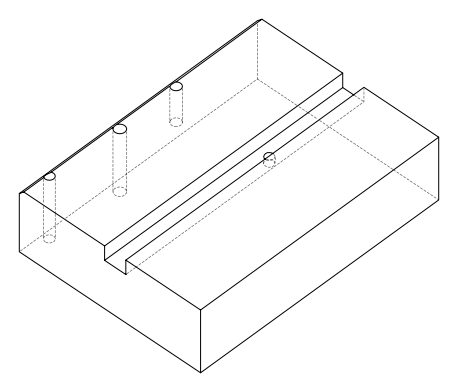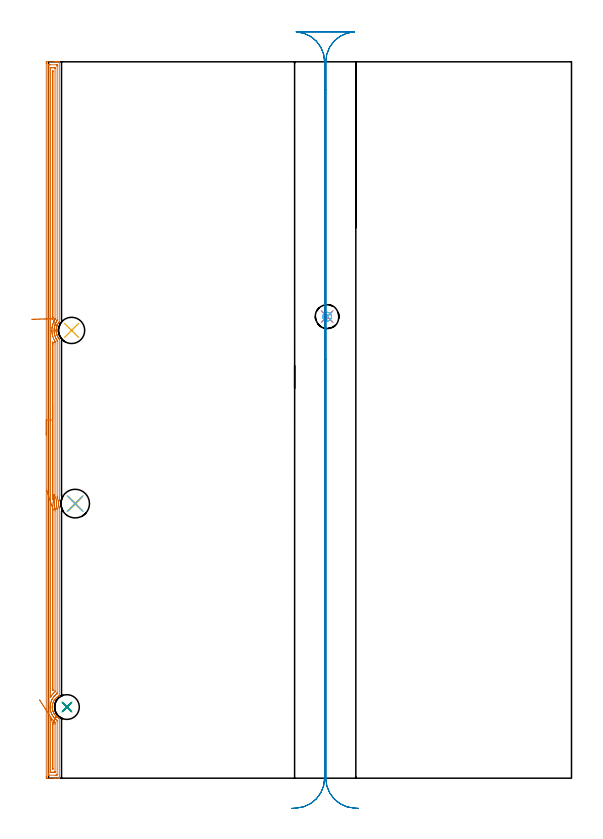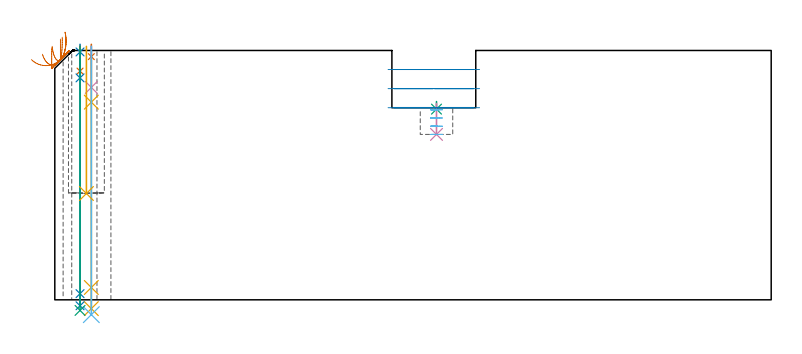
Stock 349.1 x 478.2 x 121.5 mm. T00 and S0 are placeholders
(PLAN: 14 operations, 11 tool changes, 26 min)
(1 SPOT_DRILL | STEP1HOLE | NXT0321_9005460120000 | 0.05 min | 181 mm3)
(2 SPOT_DRILL_1 | STEP1HOLE_1 | NXT0321_9005460120000 | 0.03 min | 4 mm3)
(3 SPOT_DRILL_2 | STEP1POCKET | NXT0321_9005460120000 | 0.04 min | 3061 mm3)
(4 DRILL_BLIND_HOLE_INTO_CENTER | STEP1HOLE | NXT0301_128 | 0.08 min | 1724 mm3)
(5 GUN_DRILL_THROUGH_HOLE | STEP1HOLE | UGT0307_009 | 0.61 min | 11773 mm3)
(6 DRILL_TO_ENLARGE_THROUGH_HOLE | STEP1HOLE | UGT0301_258 | 0.52 min | 21065 mm3)
(7 DRILL_BLIND_HOLE_INTO_CENTER_1 | STEP1HOLE_1 | NXT0301_038 | 0.05 min | 318 mm3)
(8 GUN_DRILL_THROUGH_HOLE_1 | STEP1HOLE_1 | UGT0307_002 | 0.57 min | 3119 mm3)
(9 SPADE_DRILL_TO_ENLARGE_THROUGH_HOLE | STEP1HOLE_1 | UGT0306_007 | 0.52 min | 22467 mm3)
(10 DRILL_BLIND_HOLE_INTO_CENTER_2 | STEP1POCKET | NXT0301_128 | 0.07 min | 1424 mm3)
(11 INDEXABLE_INSERT_DRILL_BLIND_HOLE_FROM_SOLID | STEP1POCKET_1 | NXT0302_006 | 0.29 min | 16674 mm3)
(12 MILL_ROUGH_BLIND_HOLE_CONTOUR | STEP1POCKET | NXT0201_013 | Spiral | 0.48 min | 3525 mm3)
(13 AREA_MILL | FG_CHAMFER_SURFACE | UGT0205_001 | 15.54 min | 18001 mm3)
(14 MILL_RECTANGULAR_SLOT | SLOT_RECTANGULAR | UGT0201_019 | Follow Part, ap 10, ae 75% | 7.15 min | 539074 mm3)
(TOOL NXT0321_9005460120000 | NC Spot Drill, 142deg, 12mm, Carbide, Uncoated | D12 PA142 FL30 Z2)
(TOOL NXT0301_128 | Carbide Drill 12mm [861.1-1200-036A1-GP GC34] | D12 PA150 FL37.4 Z2)
(TOOL UGT0307_009 | Gun Drill 12 mm | D12 PA130 FL24 Z1)
(TOOL UGT0301_258 | Twist Drill 19.1 mm | D19.1 PA118 FL140 Z2)
(TOOL NXT0301_038 | Carbide Drill 6.7mm [860.1-0670-034A1-MM 2214] | D6.7 PA140 FL53 Z2)
(TOOL UGT0307_002 | Gun Drill 6 mm | D6 PA130 FL24 Z1)
(TOOL UGT0306_007 | Spade Drill 16.5mm | D16.5 PA132 FL10 Z2)
(TOOL NXT0302_006 | Index. Insert Drill 17.5mm [880-D1750L25-05] | D17.5 PA176 FL88 Z2)
(TOOL NXT0201_013 | ENDMILL 10mm | D10 FL30 Z4)
(TOOL UGT0205_001 | Chamfer Mill 20 x 3 x 45 deg. | D20 FL50 Z2)
(TOOL UGT0201_019 | End mill 40 mm | D40 FL63 Z6)
(OP 1 SPOT_DRILL)
G17 G21 G94 G90
T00 M6
G54
G17 G0 G90 X17.8 Y183.3 S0 M3
G43 Z131.5 H0
G94 G81 G98 Z118.5 F250. R124.5
G80
M5
M2
(OP 2 SPOT_DRILL_1)
G17 G21 G94 G90
T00 M6
G54
G17 G0 G90 X12.3 Y47.5 S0 M3
G43 Z131.5 H0
G94 G81 G98 Z120.786 F250. R124.5
G80
M5
M2
(OP 3 SPOT_DRILL_2)
G17 G21 G94 G90
T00 M6
G54
G17 G0 G90 X186. Y308.1 S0 M3
G43 Z131.5 H0
G94 G81 G98 Z92.92 F250. R96.6
G80
M5
M2
(OP 4 DRILL_BLIND_HOLE_INTO_CENTER)
G17 G21 G94 G90
T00 M6
G54
G17 G0 G90 X17.8 Y183.3 S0 M3
G43 Z131.5 H1
G94 G81 G98 Z103.5 F250. R123.5
G80
M5
M2
(OP 5 GUN_DRILL_THROUGH_HOLE)
G17 G21 G94 G90
T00 M6
G54
G17 G0 G90 X17.8 Y183.3 M8
G43 Z131.5 H0
Z117.284
S716 M3
G94 G1 Z96.31 F125. M26
G4 X.084
Z6. F250.
G4 X.084
Z-4.298 F125.
G4 X.084
M5
M9
G0 Z117.284
Z131.5
M2
(OP 6 DRILL_TO_ENLARGE_THROUGH_HOLE)
G17 G21 G94 G90
T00 M6
G54
G17 G0 G90 X17.8 Y183.3 S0 M3
G43 Z131.5 H0
G94 G73 G98 Z-7.238 F250. Q18.391 R123.5
G80
M5
M2
(OP 7 DRILL_BLIND_HOLE_INTO_CENTER_1)
G17 G21 G94 G90
T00 M6
G54
G17 G0 G90 X12.3 Y47.5 S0 M3
G43 Z131.5 H1
G94 G81 G98 Z111.45 F250. R123.5
G80
M5
M2
(OP 8 GUN_DRILL_THROUGH_HOLE_1)
G17 G21 G94 G90
T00 M6
G54
G17 G0 G90 X12.3 Y47.5 M8
G43 Z131.5 H0
Z121.257
S716 M3
G94 G1 Z108.143 F125. M26
G4 X.084
Z3. F250.
G4 X.084
Z-2.899 F125.
G4 X.084
M5
M9
G0 Z121.257
Z131.5
M2
(OP 9 SPADE_DRILL_TO_ENLARGE_THROUGH_HOLE)
G17 G21 G94 G90
T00 M6
G54
G17 G0 G90 X12.3 Y47.5 S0 M3
G43 Z131.5 H0
G94 G73 G98 Z-5.173 F250. Q15.834 R123.5
G80
M5
M2
(OP 10 DRILL_BLIND_HOLE_INTO_CENTER_2)
G17 G21 G94 G90
T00 M6
G54
G17 G0 G90 X186. Y308.1 S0 M3
G43 Z131.5 H1
G94 G81 G98 Z80.6 F250. R95.6
G80
M5
M2
(OP 11 INDEXABLE_INSERT_DRILL_BLIND_HOLE_FROM_SOLID)
G17 G21 G94 G90
T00 M6
G54
G17 G0 G90 X15.4 Y298.9 S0 M3
G43 Z131.5 H1
G94 G81 G98 Z51.8 F250. R123.5
G80
M5
M2
(OP 12 MILL_ROUGH_BLIND_HOLE_CONTOUR)
G17 G21 G94 G90
T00 M6
G54
G17 G0 G90 X186. Y308.1 S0 M3
G43 Z131.5 H0
Z92.6
G94 G3 X186.456 Y308.688 R0.471 F250.
X185.639 Y309.504 R1.134
X183.627 Y308.816 R1.941
X183.459 Y306.703 R1.928
X187.397 Y305.559 R2.9
X183.459 Y306.703 R-2.9
X185.428 Y306.131 R1.45
X186. Y308.1 R1.45
G0 Z88.6
G3 X186.456 Y308.688 R0.471
X185.639 Y309.504 R1.134
X183.627 Y308.816 R1.941
X183.459 Y306.703 R1.928
X187.397 Y305.559 R2.9
X183.459 Y306.703 R-2.9
X185.428 Y306.131 R1.45
X186. Y308.1 R1.45
G0 Z84.6
G3 X186.456 Y308.688 R0.471
X185.639 Y309.504 R1.134
X183.627 Y308.816 R1.941
X183.459 Y306.703 R1.928
X187.397 Y305.559 R2.9
X183.459 Y306.703 R-2.9
X185.428 Y306.131 R1.45
X186. Y308.1 R1.45
G0 Z80.6
G3 X186.456 Y308.688 R0.471
X185.639 Y309.504 R1.134
X183.627 Y308.816 R1.941
X183.459 Y306.703 R1.928
X187.397 Y305.559 R2.9
X183.459 Y306.703 R-2.9
X185.428 Y306.131 R1.45
X186. Y308.1 R1.45
G0 Z131.5
M5
M2
(OP 13 AREA_MILL)
G17 G21 G94 G90
T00 M6
G54
G17 G0 G90 X-1.5 Y229.1 S1061 M3
G43 Z131.5 H0
Z122.8
G94 G1 Y229.138 Z121.928 F250.
Y229.252 Z121.064
Y229.441 Z120.212
Y229.703 Z119.38
Y230.037 Z118.574
Y230.44 Z117.8
Y230.908 Z117.064
Y231.44 Z116.372
Y232.029 Z115.729
Y232.672 Z115.14
Y233.364 Z114.609
Y234.1 Z114.14
Y234.874 Z113.737
Y235.68 Z113.403
Y236.512 Z113.141
Y237.363 Z112.952
Y238.228 Z112.838
Y239.1 Z112.8
Y477.098
X-1.499 Y477.584 Z112.801
X-1.496 Y477.987 Z112.802
X-1.492 Y478.19 Z112.805
X-1.1 Y478.2 Z113.197
X4.167 Z118.461
X4.712 Z119.008
X5.044 Z119.34
X5.59 Z119.886
X5.922 Z120.217
X6.588 Z120.887
X6.897 Z121.196
X7.051 Y478.197 Z121.343
X7.198 Y478.19 Z121.488
X7.2 Y478.031 Z121.5
Y304.75
X7.196 Y304.61 Z121.489
X7.149 Y304.54 Z121.445
X6.963 Y304.303 Z121.258
X6.942 Y304.278 Z121.238
X6.8 Y304.08 Z121.1
X6.531 Y303.702 Z120.83
X6.334 Y303.385 Z120.634
X6.093 Y302.942 Z120.39
X5.875 Y302.492 Z120.173
X5.821 Y302.363 Z120.119
X5.701 Y302.07 Z119.996
X5.66 Y301.975 Z119.957
X5.63 Y301.889 Z119.929
X5.601 Y301.803 Z119.9
X5.543 Y301.624 Z119.836
X5.534 Y301.599 Z119.828
X5.412 Y301.188 Z119.712
X5.402 Y301.154 Z119.702
X5.323 Y300.821 Z119.622
X5.303 Y300.731 Z119.599
X5.297 Y300.706 Z119.593
X5.215 Y300.26 Z119.512
X5.158 Y299.813 Z119.45
X5.119 Y299.367 Z119.417
X5.116 Y299.275 Z119.413
X5.113 Y299.157 Z119.405
X5.112 Y299.131 Z119.403
X5.101 Y298.92 Z119.4
X5.111 Y298.688 Z119.402
X5.113 Y298.629 Z119.406
X5.117 Y298.521 Z119.409
X5.118 Y298.474 Z119.412
X5.123 Y298.401 Z119.418
X5.151 Y298.051 Z119.442
X5.153 Y298.027 Z119.444
X5.181 Y297.791 Z119.477
X5.208 Y297.58 Z119.505
X5.284 Y297.158 Z119.58
X5.288 Y297.135 Z119.584
X5.324 Y296.973 Z119.624
X5.337 Y296.92 Z119.636
X5.387 Y296.711 Z119.684
X5.392 Y296.687 Z119.69
X5.516 Y296.242 Z119.814
X5.534 Y296.187 Z119.832
X5.584 Y296.031 Z119.883
X5.663 Y295.818 Z119.958
X5.718 Y295.683 Z120.016
X5.849 Y295.371 Z120.144
X5.858 Y295.349 Z120.154
X6.032 Y294.981 Z120.332
X6.071 Y294.899 Z120.371
X6.299 Y294.478 Z120.597
X6.311 Y294.456 Z120.609
X6.531 Y294.099 Z120.83
X6.8 Y293.721 Z121.096
X6.895 Y293.585 Z121.194
X6.91 Y293.563 Z121.209
X7.085 Y293.341 Z121.384
X7.181 Y293.217 Z121.478
X7.194 Y293.19 Z121.491
X7.2 Y293.139 Z121.5
X7.199 Y187.294 Z121.499
X7.198 Y186.395 Z121.498
X7.182 Y186.179 Z121.479
X7.15 Y186.036 Z121.446
X7.02 Y185.529 Z121.32
X6.99 Y185.387 Z121.289
X6.925 Y185.084 Z121.224
X6.852 Y184.637 Z121.147
X6.797 Y184.191 Z121.097
X6.768 Y183.744 Z121.06
X6.764 Y183.589 Z121.05
X6.76 Y183.584 Z121.049
X6.757 Y183.495 Z121.053
X6.752 Y183.297 Z121.049
X6.769 Y182.851 Z121.06
X6.771 Y182.828 Z121.061
X6.8 Y182.388 Z121.099
X6.852 Y181.958 Z121.149
X6.856 Y181.935 Z121.152
X6.926 Y181.511 Z121.225
X7.028 Y181.042 Z121.326
X7.106 Y180.732 Z121.406
X7.185 Y180.437 Z121.476
X7.192 Y180.405 Z121.482
X7.193 Y180.375 Z121.484
X7.19 Y180.212 Z121.49
X7.2 Y55.101 Z121.5
X7.197 Y54.986 Z121.489
X7.138 Y54.949 Z121.432
X6.994 Y54.871 Z121.292
X6.92 Y54.832 Z121.217
X6.8 Y54.763 Z121.097
X6.532 Y54.609 Z120.83
X6.022 Y54.282 Z120.321
X5.927 Y54.21 Z120.227
X5.659 Y54.007 Z119.958
X5.544 Y53.91 Z119.842
X5.483 Y53.859 Z119.78
X5.386 Y53.777 Z119.685
X5.301 Y53.706 Z119.6
X4.955 Y53.389 Z119.252
X4.788 Y53.215 Z119.084
X4.614 Y53.017 Z118.91
X4.476 Y52.861 Z118.773
X4.361 Y52.719 Z118.657
X4.178 Y52.496 Z118.477
X4.167 Y52.48 Z118.466
X3.915 Y52.125 Z118.213
X3.823 Y51.975 Z118.12
X3.595 Y51.603 Z117.893
X3.446 Y51.321 Z117.745
X3.362 Y51.16 Z117.659
X3.151 Y50.71 Z117.45
X3.042 Y50.439 Z117.341
X2.842 Y49.817 Z117.138
X2.725 Y49.372 Z117.02
X2.632 Y48.924 Z116.93
X2.621 Y48.849 Z116.919
X2.567 Y48.479 Z116.865
X2.525 Y48.032 Z116.823
X2.51 Y47.574 Z116.802
X2.512 Y47.445 Z116.803
X2.514 Y47.389 Z116.804
Y47.248 Z116.809
X2.516 Y47.139 Z116.811
Y47.13 Z116.812
X2.52 Y47.063 Z116.818
X2.546 Y46.692 Z116.844
X2.603 Y46.246 Z116.9
X2.686 Y45.798 Z116.982
X2.792 Y45.353 Z117.088
X2.815 Y45.276 Z117.11
X2.91 Y44.954 Z117.206
X3.042 Y44.559 Z117.341
X3.064 Y44.502 Z117.363
X3.081 Y44.46 Z117.38
X3.279 Y44.011 Z117.577
X3.497 Y43.567 Z117.795
X3.699 Y43.215 Z117.997
X3.915 Y42.87 Z118.212
X4.053 Y42.675 Z118.351
X4.41 Y42.221 Z118.706
X4.789 Y41.782 Z119.086
X5.044 Y41.539 Z119.34
X5.183 Y41.405 Z119.482
X5.215 Y41.375 Z119.513
X5.523 Y41.108 Z119.822
X5.659 Y40.989 Z119.958
X5.785 Y40.889 Z120.085
X6.154 Y40.63 Z120.454
X6.531 Y40.388 Z120.831
X6.869 Y40.195 Z121.168
X7.098 Y40.073 Z121.397
X7.195 Y40.014 Z121.491
X7.2 Y39.916 Z121.5
Y0.169
X7.198 Y0.01 Z121.489
X7.051 Y0.003 Z121.343
X6.897 Y0. Z121.196
X6.588 Z120.887
X5.922 Z120.217
X4.712 Z119.008
X4.167 Z118.461
X-0.827 Z113.47
X-1.1 Y0.001 Z113.197
X-1.317 Y0.005 Z112.98
X-1.492 Y0.01 Z112.805
X-1.496 Y0.213 Z112.802
X-1.499 Y0.616 Z112.801
X-1.5 Y1.023 Z112.8
Y239.1
X-0.086 Z114.214
X-0.085 Y475.658 Z114.215
X-0.084 Y475.798 Z114.216
X-0.079 Y476.165 Z114.221
X0.269 Y476.191 Z114.569
X0.656 Y476.196 Z114.956
X1.138 Y476.2 Z115.438
X5.527 Z119.827
X5.712 Y476.197 Z120.012
X5.744 Y476.195 Z120.044
X5.772 Y476.191 Z120.072
X5.779 Y476.152 Z120.079
X5.784 Y475.939 Z120.084
X5.785 Y475.798 Z120.085
X5.786 Y475.043 Z120.086
Y306.09
X5.783 Y305.713 Z120.083
X5.78 Y305.525 Z120.08
X5.779 Y305.481 Z120.079
X5.762 Y305.452 Z120.062
X5.727 Y305.395 Z120.027
X5.596 Y305.197 Z119.896
X5.377 Y304.859 Z119.677
X5.049 Y304.303 Z119.349
X5.044 Y304.296 Z119.344
X4.756 Y303.704 Z119.056
X4.623 Y303.41 Z118.923
X4.487 Y303.084 Z118.787
X4.276 Y302.517 Z118.576
X4.259 Y302.47 Z118.559
X4.248 Y302.434 Z118.548
X4.167 Y302.16 Z118.467
X4.054 Y301.739 Z118.354
X4.025 Y301.624 Z118.325
X3.949 Y301.288 Z118.249
X3.896 Y301.007 Z118.196
X3.846 Y300.731 Z118.146
X3.778 Y300.233 Z118.078
X3.74 Y299.837 Z118.04
X3.71 Y299.409 Z118.01
X3.694 Y298.944 Z117.994
X3.704 Y298.522 Z118.004
X3.732 Y298.051 Z118.032
X3.779 Y297.552 Z118.079
X3.831 Y297.158 Z118.131
X3.957 Y296.478 Z118.257
X4.008 Y296.265 Z118.308
X4.167 Y295.635 Z118.467
X4.243 Y295.371 Z118.543
X4.257 Y295.325 Z118.557
X4.281 Y295.255 Z118.581
X4.458 Y294.785 Z118.758
X4.585 Y294.478 Z118.885
X4.699 Y294.216 Z118.999
X4.951 Y293.681 Z119.251
X5.002 Y293.585 Z119.302
X5.044 Y293.508 Z119.344
X5.343 Y292.997 Z119.643
X5.534 Y292.692 Z119.834
X5.779 Y292.311 Z120.079
X5.784 Y291.939 Z120.084
X5.785 Y291.799 Z120.085
Y188.188
X5.784 Y187.435 Z120.084
X5.782 Y187.294 Z120.082
X5.77 Y186.556 Z120.07
X5.737 Y186.401 Z120.037
X5.613 Y185.823 Z119.913
X5.549 Y185.508 Z119.849
X5.476 Y185.069 Z119.776
X5.42 Y184.615 Z119.72
X5.388 Y184.265 Z119.688
X5.351 Y183.722 Z119.651
X5.346 Y183.415 Z119.646
X5.356 Y182.828 Z119.656
X5.362 Y182.667 Z119.662
X5.373 Y182.494 Z119.673
X5.426 Y181.935 Z119.726
X5.482 Y181.49 Z119.782
X5.558 Y181.042 Z119.858
X5.697 Y180.378 Z119.997
X5.748 Y180.149 Z120.048
X5.768 Y180.054 Z120.068
X5.771 Y179.963 Z120.071
X5.773 Y179.777 Z120.073
X5.775 Y179.405 Z120.075
Y179.256
X5.785 Y57.027 Z120.085
X5.784 Y56.887 Z120.084
X5.779 Y56.511 Z120.079
X5.775 Y56.331 Z120.075
X5.666 Y56.255 Z119.966
X5.292 Y55.994 Z119.592
X5.15 Y55.887 Z119.45
X5.044 Y55.803 Z119.344
X4.665 Y55.487 Z118.965
X4.222 Y55.101 Z118.522
X4.193 Y55.074 Z118.493
X4.184 Y55.066 Z118.484
X4.167 Y55.048 Z118.467
X3.769 Y54.612 Z118.069
X3.417 Y54.208 Z117.717
X3.359 Y54.136 Z117.659
X3.289 Y54.046 Z117.589
X2.984 Y53.625 Z117.284
X2.78 Y53.315 Z117.08
X2.639 Y53.083 Z116.939
X2.411 Y52.695 Z116.711
X2.316 Y52.518 Z116.616
X2.267 Y52.421 Z116.567
X2.028 Y51.918 Z116.328
X1.861 Y51.528 Z116.161
X1.769 Y51.289 Z116.069
X1.547 Y50.628 Z115.847
X1.533 Y50.58 Z115.833
X1.367 Y49.911 Z115.667
X1.333 Y49.742 Z115.633
X1.228 Y49.159 Z115.528
X1.183 Y48.849 Z115.483
X1.135 Y48.36 Z115.435
X1.112 Y47.955 Z115.412
X1.099 Y47.504 Z115.399
X1.107 Y47.062 Z115.407
X1.14 Y46.57 Z115.44
X1.182 Y46.169 Z115.482
X1.278 Y45.536 Z115.578
X1.326 Y45.276 Z115.626
X1.533 Y44.42 Z115.833
X1.545 Y44.383 Z115.845
X1.762 Y43.722 Z116.062
X1.797 Y43.624 Z116.097
X1.851 Y43.489 Z116.151
X2.024 Y43.095 Z116.324
X2.259 Y42.596 Z116.559
X2.411 Y42.3 Z116.711
X2.627 Y41.923 Z116.927
X2.764 Y41.703 Z117.064
X2.974 Y41.385 Z117.274
X3.289 Y40.963 Z117.589
X3.41 Y40.81 Z117.71
X3.76 Y40.399 Z118.06
X3.96 Y40.173 Z118.26
X4.167 Y39.962 Z118.467
X4.182 Y39.948 Z118.482
X4.215 Y39.917 Z118.515
X4.655 Y39.525 Z118.955
X5.044 Y39.195 Z119.344
X5.265 Y39.023 Z119.565
X5.779 Y38.64 Z120.079
X5.784 Y38.271 Z120.084
X5.785 Y38.13 Z120.085
Y2.542
X5.784 Y2.402 Z120.084
X5.779 Y2.035 Z120.079
X5.431 Y2.009 Z119.731
X5.044 Y2.004 Z119.344
X4.562 Y2. Z118.862
X0.173 Z114.473
X-0.013 Y2.003 Z114.287
X-0.044 Y2.005 Z114.256
X-0.072 Y2.009 Z114.228
X-0.079 Y2.047 Z114.221
X-0.084 Y2.261 Z114.216
X-0.085 Y2.402 Z114.215
X-0.086 Y3.157 Z114.214
Y239.1
X1.328 Z115.628
X1.329 Y474.011 Z115.629
X1.33 Y474.115 Z115.63
X1.333 Y474.167 Z115.633
X1.335 Y474.186 Z115.635
X1.356 Y474.192 Z115.656
X1.533 Y474.196 Z115.833
X2.226 Y474.2 Z116.526
X3.103 Z117.403
X3.982 Y474.199 Z118.282
X4.167 Y474.196 Z118.467
X4.351 Y474.19 Z118.651
X4.365 Y474.187 Z118.665
X4.367 Y474.172 Z118.667
X4.37 Y474.136 Z118.67
X4.371 Y474.081 Z118.671
Y474.011
Y306.983
X4.369 Y306.777 Z118.669
X4.365 Y306.433 Z118.665
X4.353 Y306.268 Z118.653
X4.252 Y306.09 Z118.552
X4.167 Y305.938 Z118.467
X3.905 Y305.463 Z118.205
X3.768 Y305.197 Z118.068
X3.608 Y304.872 Z117.908
X3.348 Y304.303 Z117.648
X3.33 Y304.262 Z117.63
X3.289 Y304.162 Z117.589
X3.089 Y303.614 Z117.389
X3.016 Y303.41 Z117.316
X2.871 Y302.942 Z117.171
X2.753 Y302.517 Z117.053
X2.683 Y302.24 Z116.983
X2.548 Y301.624 Z116.848
X2.526 Y301.507 Z116.826
X2.411 Y300.824 Z116.711
X2.4 Y300.742 Z116.7
X2.399 Y300.731 Z116.699
X2.322 Y299.928 Z116.622
X2.316 Y299.837 Z116.616
X2.282 Y299.075 Z116.582
X2.279 Y298.944 Z116.579
X2.304 Y298.16 Z116.604
X2.311 Y298.051 Z116.611
X2.383 Y297.186 Z116.683
X2.386 Y297.158 Z116.686
X2.411 Y296.968 Z116.711
X2.531 Y296.265 Z116.831
X2.559 Y296.114 Z116.859
X2.649 Y295.703 Z116.949
X2.732 Y295.371 Z117.032
X2.849 Y294.926 Z117.149
X2.983 Y294.478 Z117.283
X3.289 Y293.634 Z117.589
X3.308 Y293.585 Z117.608
X3.323 Y293.551 Z117.623
X3.722 Y292.692 Z118.022
X3.874 Y292.394 Z118.174
X4.167 Y291.859 Z118.467
X4.2 Y291.799 Z118.5
X4.247 Y291.717 Z118.547
X4.365 Y291.501 Z118.665
X4.367 Y291.419 Z118.667
X4.369 Y291.248 Z118.669
X4.371 Y290.906 Z118.671
Y290.697
X4.37 Y187.98 Z118.67
X4.367 Y187.294 Z118.667
X4.364 Y187.093 Z118.664
X4.359 Y186.92 Z118.659
X4.238 Y186.329 Z118.538
X4.167 Y185.969 Z118.467
X4.102 Y185.574 Z118.402
X4.093 Y185.508 Z118.393
X4.008 Y184.776 Z118.308
X3.994 Y184.615 Z118.294
X3.945 Y183.947 Z118.245
X3.936 Y183.722 Z118.236
X3.937 Y183.062 Z118.237
X3.942 Y182.828 Z118.242
X3.954 Y182.494 Z118.254
X3.981 Y182.124 Z118.281
X3.999 Y181.935 Z118.299
X4.088 Y181.122 Z118.388
X4.1 Y181.042 Z118.4
X4.167 Y180.635 Z118.467
X4.291 Y180.022 Z118.591
X4.336 Y179.791 Z118.636
X4.354 Y179.689 Z118.654
X4.356 Y179.603 Z118.656
X4.36 Y179.256 Z118.66
X4.361 Y179.058 Z118.661
Y178.362
X4.371 Y58.466 Z118.671
X4.367 Y57.781 Z118.667
X4.365 Y57.579 Z118.665
X3.893 Y57.166 Z118.193
X3.576 Y56.887 Z117.876
X3.427 Y56.746 Z117.727
X3.289 Y56.607 Z117.589
X2.996 Y56.293 Z117.296
X2.726 Y55.994 Z117.026
X2.581 Y55.822 Z116.881
X2.411 Y55.613 Z116.711
X2.192 Y55.324 Z116.492
X2.029 Y55.101 Z116.329
X1.827 Y54.802 Z116.127
X1.533 Y54.341 Z115.833
X1.353 Y54.038 Z115.653
X1.334 Y54.01 Z115.634
X1.332 Y54.022 Z115.632
X1.329 Y54.114 Z115.629
Y54.208
X1.328 Y239.1 Z115.628
X2.743 Z117.043
Y290.568
X2.745 Y290.906 Z117.045
X2.747 Y291.072 Z117.047
X2.749 Y291.149 Z117.049
X2.823 Y291.021 Z117.123
X2.886 Y290.906 Z117.186
X2.95 Y290.771 Z117.25
X2.953 Y290.642 Z117.253
X2.956 Y290.351 Z117.256
X2.957 Y290.012 Z117.257
Y289.675
X2.956 Y188.188 Z117.256
Y187.85
X2.954 Y187.635 Z117.254
X2.949 Y187.294 Z117.249
X2.924 Y187.13 Z117.224
X2.774 Y186.343 Z117.074
X2.753 Y186.251 Z117.053
X2.746 Y186.366 Z117.046
X2.744 Y186.401 Z117.044
X2.743 Y186.816 Z117.043
Y186.957
Y239.1
Y239.972 Z117.081
Y240.836 Z117.195
Y241.688 Z117.383
Y242.52 Z117.646
Y243.326 Z117.98
Y244.1 Z118.382
Y244.836 Z118.851
Y245.528 Z119.382
Y246.171 Z119.972
Y246.76 Z120.615
Y247.291 Z121.307
Y247.76 Z122.043
Y248.163 Z122.816
Y248.497 Z123.622
Y248.759 Z124.454
Y248.948 Z125.306
Y249.062 Z126.171
Y249.1 Z127.043
G0 Z131.5
X-1.279 Y192.278
Z123.522
G1 X-1.182 Y191.991 Z122.703
X-1.063 Y191.639 Z121.914
X-0.922 Y191.222 Z121.161
X-0.761 Y190.745 Z120.449
X-0.58 Y190.211 Z119.783
X-0.382 Y189.624 Z119.169
X-0.167 Y188.988 Z118.611
X0.063 Y188.309 Z118.114
X0.306 Y187.592 Z117.681
X0.56 Y186.841 Z117.316
X0.823 Y186.063 Z117.022
X1.093 Y185.264 Z116.8
X1.369 Y184.45 Z116.652
X1.647 Y183.626 Z116.58
X1.927 Y182.8 Z116.584
X2.205 Y181.977 Z116.665
X2.48 Y181.164 Z116.82
X2.75 Y180.366 Z117.05
X2.795 Y180.149 Z117.095
X2.868 Y179.78 Z117.168
X2.891 Y179.66 Z117.191
X2.932 Y179.437 Z117.232
X2.94 Y179.256 Z117.24
X2.943 Y179.05 Z117.243
X2.946 Y178.711 Z117.246
X2.957 Y59.012 Z117.257
X2.955 Y58.84 Z117.255
X2.952 Y58.757 Z117.252
X2.95 Y58.719 Z117.25
X2.915 Y58.674 Z117.215
X2.861 Y58.619 Z117.161
X2.836 Y58.597 Z117.136
X2.802 Y58.569 Z117.102
X2.756 Y58.534 Z117.056
X2.75 Y58.575 Z117.05
X2.747 Y58.674 Z117.047
X2.744 Y59.011 Z117.044
X2.743 Y59.229 Z117.043
Y180.213
X2.744 Y180.273 Z117.044
X2.747 Y180.337 Z117.047
X2.75 Y180.366 Z117.05
X2.833 Y181.226 Z117.171
X2.915 Y182.072 Z117.368
X2.995 Y182.898 Z117.637
X3.072 Y183.697 Z117.978
X3.147 Y184.464 Z118.388
X3.217 Y185.192 Z118.863
X3.283 Y185.876 Z119.4
X3.345 Y186.511 Z119.995
X3.401 Y187.092 Z120.644
X3.452 Y187.615 Z121.341
X3.496 Y188.075 Z122.08
X3.535 Y188.469 Z122.858
X3.566 Y188.794 Z123.667
X3.591 Y189.048 Z124.501
X3.608 Y189.228 Z125.354
X3.618 Y189.334 Z126.22
X3.621 Y189.364 Z127.092
X3.617 Y189.319 Z127.963
G0 Z131.5
X4.991 Y302.622
Z130.418
G1 X5.161 Y302.319 Z129.618
X5.296 Y302.077 Z128.79
X5.395 Y301.899 Z127.942
X5.458 Y301.786 Z127.079
X5.484 Y301.74 Z126.208
X5.473 Y301.76 Z125.336
X5.425 Y301.846 Z124.47
X5.34 Y301.998 Z123.615
X5.219 Y302.214 Z122.778
X5.063 Y302.493 Z121.967
X4.874 Y302.833 Z121.186
X4.651 Y303.231 Z120.442
X4.398 Y303.684 Z119.741
X4.116 Y304.188 Z119.087
X3.808 Y304.741 Z118.487
X3.475 Y305.337 Z117.944
X3.12 Y305.972 Z117.462
X2.746 Y306.641 Z117.046
X2.744 Y306.644 Z117.044
X2.743 Y306.983 Z117.043
Y307.32
Y471.887
X2.746 Y471.997 Z117.046
X2.753 Y472.19 Z117.053
X2.85 Y472.192 Z117.15
X2.947 Y472.19 Z117.247
X2.954 Y471.997 Z117.254
X2.956 Y471.888 Z117.256
X2.957 Y471.669 Z117.257
Y471.332
Y307.876
X2.956 Y307.658 Z117.256
X2.951 Y307.327 Z117.251
X2.938 Y306.983 Z117.238
X2.888 Y306.891 Z117.188
X2.747 Y306.641 Z117.047
X2.746 Z117.046
X2.103 Y306.628 Z116.456
X1.411 Y306.614 Z115.925
X0.675 Y306.599 Z115.457
X-0.099 Y306.583 Z115.054
X-0.905 Y306.566 Z114.72
X-1.736 Y306.549 Z114.458
X-2.588 Y306.531 Z114.269
X-3.453 Y306.514 Z114.156
X-4.324 Y306.496 Z114.118
X-5.196 Y306.478 Z114.156
X-6.06 Y306.46 Z114.27
X-6.912 Y306.442 Z114.459
X-7.744 Y306.425 Z114.721
X-8.549 Y306.409 Z115.055
X-9.323 Y306.393 Z115.458
X-10.058 Y306.378 Z115.927
X-10.75 Y306.363 Z116.458
X-11.393 Y306.35 Z117.047
G0 Z131.5
X-6.015 Y52.353
Z119.66
G1 X-5.771 Y51.976 Z118.912
X-5.494 Y51.545 Z118.206
X-5.184 Y51.065 Z117.547
X-4.844 Y50.538 Z116.941
X-4.476 Y49.968 Z116.391
X-4.085 Y49.361 Z115.903
X-3.671 Y48.72 Z115.479
X-3.239 Y48.05 Z115.124
X-2.792 Y47.357 Z114.839
X-2.333 Y46.646 Z114.628
X-1.866 Y45.922 Z114.491
X-1.395 Y45.191 Z114.429
X-0.922 Y44.458 Z114.444
X-0.451 Y43.729 Z114.535
X0.013 Y43.009 Z114.7
X0.468 Y42.304 Z114.94
X0.909 Y41.62 Z115.252
X1.334 Y40.961 Z115.634
X1.432 Y40.81 Z115.732
X1.533 Y40.65 Z115.833
X2.013 Y39.917 Z116.313
X2.411 Y39.394 Z116.711
X2.717 Y39.023 Z117.017
X2.983 Y38.716 Z117.283
X3.289 Y38.399 Z117.589
X3.572 Y38.13 Z117.872
X4.167 Y37.595 Z118.467
X4.353 Y37.428 Z118.653
X4.364 Y37.237 Z118.664
X4.368 Y37.033 Z118.668
X4.371 Y36.344 Z118.671
Y36.135
Y4.189
X4.37 Y4.085 Z118.67
X4.367 Y4.033 Z118.667
X4.365 Y4.014 Z118.665
X4.344 Y4.008 Z118.644
X4.167 Y4.004 Z118.467
X3.474 Y4. Z117.774
X2.597 Z116.897
X1.718 Y4.001 Z116.018
X1.533 Y4.004 Z115.833
X1.349 Y4.01 Z115.649
X1.335 Y4.013 Z115.635
X1.333 Y4.028 Z115.633
X1.33 Y4.064 Z115.63
X1.329 Y4.119 Z115.629
Y4.189
Y40.876
X1.334 Y40.961 Z115.634
X2.75 Y36.48 Z117.05
X2.764 Y36.471 Z117.064
X2.909 Y36.344 Z117.209
X2.95 Y36.298 Z117.25
X2.953 Y36.262 Z117.253
X2.955 Y36.179 Z117.255
X2.957 Y36.006 Z117.257
Y6.65
X2.956 Y6.314 Z117.256
X2.953 Y6.203 Z117.253
X2.947 Y6.01 Z117.247
X2.85 Y6.009 Z117.15
X2.753 Y6.01 Z117.053
X2.747 Y6.203 Z117.047
X2.745 Y6.313 Z117.045
X2.743 Y6.53 Z117.043
Y6.868
Y36.159
X2.744 Y36.344 Z117.044
X2.746 Y36.436 Z117.046
X2.749 Y36.478 Z117.049
X2.75 Y36.48 Z117.05
X3.11 Y37.166 Z117.452
X3.452 Y37.818 Z117.92
X3.774 Y38.432 Z118.45
X4.073 Y39.002 Z119.038
X4.347 Y39.525 Z119.68
X4.595 Y39.996 Z120.372
X4.813 Y40.413 Z121.107
X5. Y40.77 Z121.88
X5.156 Y41.067 Z122.686
X5.279 Y41.3 Z123.517
X5.367 Y41.469 Z124.369
X5.42 Y41.571 Z125.233
X5.439 Y41.606 Z126.105
X5.422 Y41.573 Z126.976
X5.369 Y41.473 Z127.842
X5.282 Y41.307 Z128.694
X5.161 Y41.076 Z129.526
X5.006 Y40.782 Z130.332
G0 Z131.5
M5
M2
(OP 14 MILL_RECTANGULAR_SLOT)
G17 G21 G94 G90
T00 M6
G54
G17 G0 G90 X207. Y-20.134 S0 M3
G43 Z131.637 H0
Z112.2
G94 G1 X204.005 Y-19.97 F250.
G2 X185.103 Y-0.32 R20. F500.
X185.1 Y0. R20. F445.
G1 Y279.68
Y309.68 F500.
Y459.68 F449.
Y478.2 F500.
G2 X204.005 Y498.17 R20.
G1 Y498.2
X165.395
Y498.17
G2 X184.3 Y478.2 R20.
G1 Y0.
G2 X165.395 Y-19.97 R20.
G1 X162.4 Y-20.134 F250.
G0 X207. Z102.9
G1 X204.005 Y-19.97
G2 X185.103 Y-0.32 R20. F500.
X185.1 Y0. R20. F434.
G1 Y279.68
Y299.68 F500.
Y459.68 F439.
Y478.2 F500.
G2 X204.005 Y498.17 R20.
G1 Y498.2
X165.395
Y498.17
G2 X184.3 Y478.2 R20.
G1 Y0.
G2 X165.395 Y-19.97 R20.
G1 X162.4 Y-20.134 F250.
G0 X207. Z93.6
G1 X204.005 Y-19.97
G2 X185.103 Y-0.32 R20. F500.
X185.1 Y0. R20. F434.
G1 Y279.68
Y299.68 F500.
Y459.68 F439.
Y478.2 F500.
G2 X204.005 Y498.17 R20.
G1 Y498.2
X165.395
Y498.17
G2 X184.3 Y478.2 R20.
G1 Y0.
G2 X165.395 Y-19.97 R20.
G1 X162.4 Y-20.134 F250.
G0 Z131.637
M5
M2
